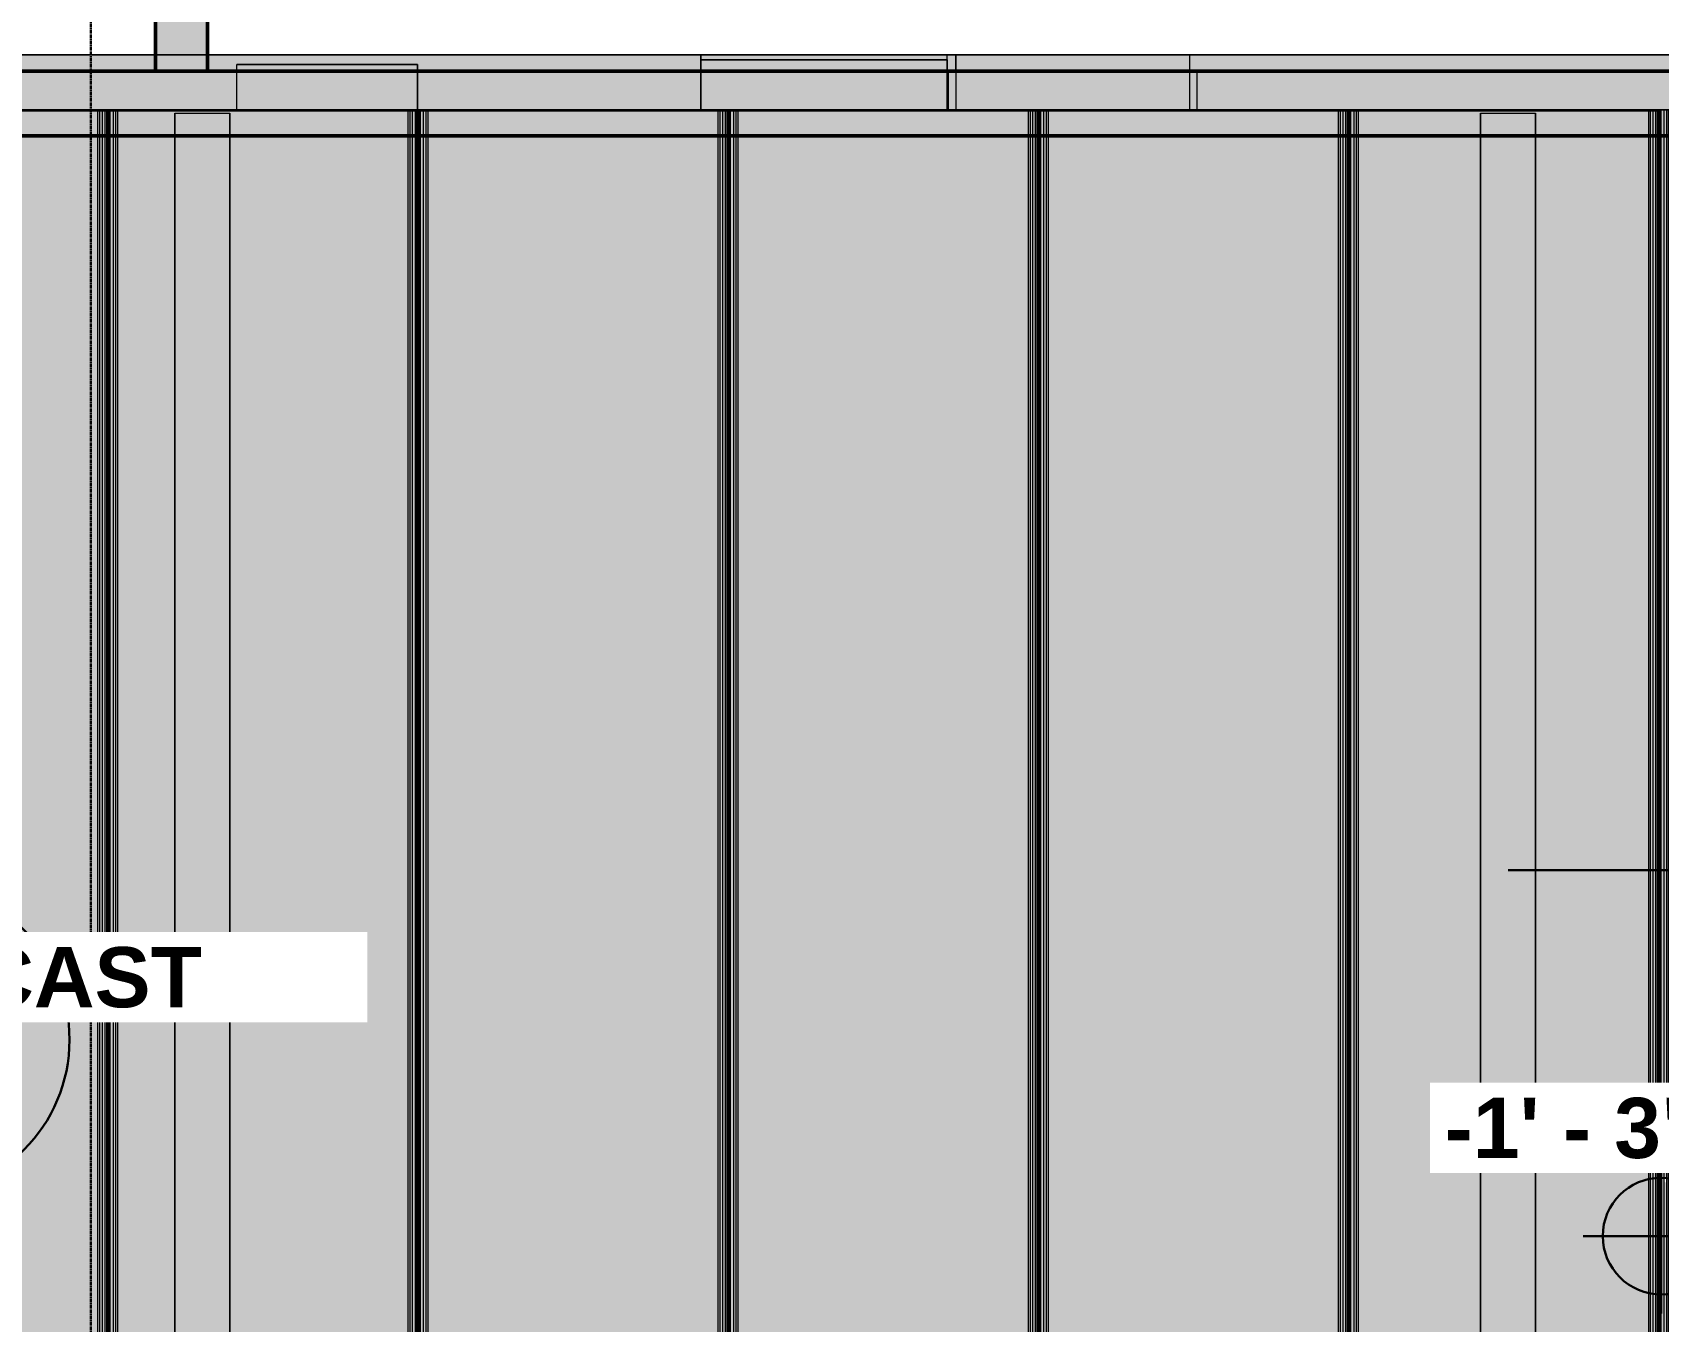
# Model space of a CAD drawing. Header units: inches. Extents: x -4126 to 593, y 9773 to 12297.
# Drawn here: x -3163.3 to -2912.3, y 11894.1 to 12093.1 of the extents above; entities that cross this region are included whole.
import ezdxf

# ---------------------------------------------------------------- set-up
doc = ezdxf.new("R2010")
doc.units = ezdxf.units.IN
doc.header["$MEASUREMENT"] = 0
doc.linetypes.add('Grid Line 1_2_', pattern=[0.875, 0.5, -0.125, 0.125, -0.125])
for name, color, linetype, lineweight in [('A-WALL', 113, 'Continuous', 13), ('A-WALL-IDEN', 211, 'Continuous', 30), ('G-ANNO-DIMS', 111, 'Continuous', 9), ('G-ANNO-SYMB', 111, 'Continuous', 30), ('I-WALL', 2, 'Continuous', 13), ('S-BEAM', 12, 'Continuous', 9), ('S-FNDN', 32, 'Continuous', 13), ('S-GRID', 1, 'Continuous', 9)]:
    doc.layers.add(name, color=color, linetype=linetype, lineweight=lineweight)
doc.styles.add('Arial_B', font='arialbd.ttf', dxfattribs={"height": 9.285714})

# ---------------------------------------------------------------- blocks, each defined once
blk = doc.blocks.new('CTR - 1st Phase - Shell_rvt-1-FRAMING PLAN - 1ST FLOOR')
at = {"layer": 'A-WALL', "lineweight": 5, "transparency": 33554585}
h = blk.add_hatch(color=13, dxfattribs=at)
h.paths.add_polyline_path([(-2718.32, 12087.19), (-2716.32, 12087.19), (-2716.32, 12089.69), (-2753.31, 12089.69), (-2753.31, 12087.19), (-2746.2, 12087.19), (-2746.2, 12088.19), (-2718.32, 12088.19), (-2718.32, 12087.2)], flags=0)
h.paths.add_polyline_path([(-3819.32, 12087.19), (-3712.62, 12087.19), (-3712.62, 12089.69), (-3823.2, 12089.69), (-3823.2, 12087.19)], flags=0)
h.paths.add_polyline_path([(-3674.6, 12087.19), (-3673.59, 12087.19), (-3673.59, 12089.69), (-3674.6, 12089.69), (-3674.6, 12087.75)], flags=0)
h.paths.add_polyline_path([(-3637.46, 12087.19), (-3631.32, 12087.19), (-3631.32, 12089.69), (-3637.46, 12089.69), (-3637.46, 12087.27)], flags=0)
h.paths.add_polyline_path([(-3136.32, 12087.19), (-3131.77, 12087.19), (-3131.77, 12088.19), (-3103.89, 12088.19), (-3103.89, 12087.19), (-3060.14, 12087.19), (-3060.14, 12089.69), (-3136.32, 12089.69), (-3136.32, 12089.64)], flags=0)
h.paths.add_polyline_path([(-2791.34, 12087.19), (-2791.34, 12089.69), (-2791.52, 12089.69), (-2791.52, 12087.19)], flags=0)
h.paths.add_polyline_path([(-2829.55, 12087.19), (-2829.55, 12089.69), (-2831.06, 12089.69), (-2831.06, 12087.19)], flags=0)
h.paths.add_polyline_path([(-3022.11, 12087.19), (-3020.79, 12087.19), (-3020.79, 12089.69), (-3022.11, 12089.69), (-3022.11, 12088.98)], flags=0)
h.paths.add_polyline_path([(-2984.66, 12087.19), (-2867.19, 12087.19), (-2867.19, 12089.69), (-2984.66, 12089.69), (-2984.66, 12088.76)], flags=0)
h = blk.add_hatch(color=13, dxfattribs=at)
h.paths.add_polyline_path([(-3290.54, 12087.19), (-3290.54, 12089.69), (-3367.4, 12089.69), (-3367.4, 12087.19), (-3348.8, 12087.19), (-3348.8, 12088.19), (-3320.92, 12088.19), (-3320.92, 12087.19)], flags=0)
h.paths.add_polyline_path([(-2696.32, 12087.19), (-2696.32, 12089.69), (-2716.32, 12089.69), (-2716.32, 12087.19)], flags=0)
h.paths.add_polyline_path([(-3631.32, 12087.19), (-3628.8, 12087.19), (-3628.8, 12088.19), (-3600.92, 12088.19), (-3600.92, 12087.19), (-3559.15, 12087.19), (-3559.15, 12089.69), (-3631.32, 12089.69)], flags=0)
h.paths.add_polyline_path([(-2641.24, 12087.19), (-2641.24, 12089.69), (-2656.32, 12089.69), (-2656.32, 12087.19)], flags=0)
h.paths.add_polyline_path([(-3521.12, 12087.19), (-3405.42, 12087.19), (-3405.42, 12089.69), (-3521.12, 12089.69), (-3521.12, 12089.12)], flags=0)
h.paths.add_polyline_path([(-3144.32, 12087.19), (-3144.32, 12089.69), (-3214.11, 12089.69), (-3214.11, 12087.19)], flags=0)
h.paths.add_polyline_path([(-3252.14, 12087.19), (-3252.14, 12089.69), (-3252.51, 12089.69), (-3252.51, 12087.19)], flags=0)
for points in [[(-3136.32, 12087.19), (-3136.32, 12089.69), (-3144.32, 12089.69), (-3144.32, 12087.19)], [(-3022.11, 12087.19), (-3022.11, 12089.69), (-3060.14, 12089.69), (-3060.14, 12087.19)], [(-2991.44, 12087.19), (-2984.66, 12087.19), (-2984.66, 12089.69), (-3020.79, 12089.69), (-3020.79, 12087.19)], [(-3103.89, 12087.19), (-3103.89, 12088.19), (-3131.77, 12088.19), (-3131.77, 12087.19), (-3126.51, 12087.19)], [(-3105.08, 12081.06), (-3105.08, 12081.19), (-3104.69, 12081.19), (-3104.69, 12081.06), (-3104.26, 12081.06), (-3104.26, 12081.19), (-3103.89, 12081.19), (-3103.89, 12087.19), (-3131.77, 12087.19), (-3131.77, 12081.06), (-3126.51, 12081.06)], [(-3055.12, 12081.06), (-3055.12, 12081.19), (-3054.72, 12081.19), (-3054.72, 12081.06), (-3022.11, 12081.06), (-3022.11, 12087.19), (-3060.14, 12087.19), (-3060.14, 12081.06), (-3057.2, 12081.06), (-3057.2, 12081.19), (-3056.81, 12081.19), (-3056.81, 12081.06), (-3056.38, 12081.06), (-3056.38, 12081.19), (-3055.54, 12081.19), (-3055.54, 12081.06)], [(-2984.66, 12081.06), (-2984.66, 12087.19), (-3020.79, 12087.19), (-3020.79, 12081.06), (-3009.32, 12081.06), (-3009.32, 12081.19), (-3008.93, 12081.19), (-3008.93, 12081.06), (-3008.5, 12081.06), (-3008.5, 12081.19), (-3007.66, 12081.19), (-3007.66, 12081.06), (-3007.23, 12081.06), (-3007.23, 12081.19), (-3006.84, 12081.19), (-3006.84, 12081.06), (-2991.44, 12081.06)]]:
    blk.add_hatch(color=13, dxfattribs=at).paths.add_polyline_path(points, flags=0)
h = blk.add_hatch(color=13, dxfattribs=at)
h.paths.add_polyline_path([(-2656.32, 12081.06), (-2641.82, 12081.06), (-2641.82, 12081.69), (-2641.24, 12081.69), (-2641.24, 12087.19), (-2656.32, 12087.19), (-2656.32, 12081.19)], flags=0)
h.paths.add_polyline_path([(-2961.04, 12081.06), (-2960.61, 12081.06), (-2960.61, 12081.19), (-2959.78, 12081.19), (-2959.78, 12081.06), (-2959.35, 12081.06), (-2959.35, 12081.19), (-2958.96, 12081.19), (-2958.96, 12081.06), (-2913.56, 12081.06), (-2913.56, 12081.19), (-2913.16, 12081.19), (-2913.16, 12081.06), (-2912.73, 12081.06), (-2912.73, 12081.19), (-2911.9, 12081.19), (-2911.9, 12081.06), (-2911.47, 12081.06), (-2911.47, 12081.19), (-2911.08, 12081.19), (-2911.08, 12081.06), (-2867.19, 12081.06), (-2867.19, 12087.19), (-2984.66, 12087.19), (-2984.66, 12081.06), (-2961.44, 12081.06), (-2961.44, 12081.19), (-2961.04, 12081.19)], flags=0)
h.paths.add_polyline_path([(-3823.2, 12081.06), (-3822.07, 12081.06), (-3822.03, 12081.19), (-3821.66, 12081.19), (-3821.66, 12081.06), (-3821.23, 12081.06), (-3821.23, 12081.19), (-3820.83, 12081.16), (-3820.83, 12081.06), (-3775.43, 12081.06), (-3775.43, 12081.19), (-3775.04, 12081.19), (-3775.04, 12081.06), (-3774.61, 12081.06), (-3774.61, 12081.19), (-3773.77, 12081.19), (-3773.76, 12081.06), (-3773.34, 12081.06), (-3773.34, 12081.19), (-3772.95, 12081.19), (-3772.95, 12081.06), (-3727.55, 12081.06), (-3727.55, 12081.19), (-3727.15, 12081.19), (-3727.15, 12081.06), (-3726.72, 12081.06), (-3726.72, 12081.19), (-3725.89, 12081.19), (-3725.89, 12081.06), (-3725.46, 12081.06), (-3725.46, 12081.19), (-3725.07, 12081.19), (-3725.07, 12081.06), (-3712.62, 12081.06), (-3712.62, 12087.19), (-3823.2, 12087.19)], flags=0)
h.paths.add_polyline_path([(-3630.96, 12081.06), (-3630.96, 12081.19), (-3630.13, 12081.19), (-3630.13, 12081.06), (-3629.7, 12081.06), (-3629.7, 12081.19), (-3629.3, 12081.15), (-3629.3, 12081.06), (-3628.8, 12081.06), (-3628.8, 12087.19), (-3637.46, 12087.19), (-3637.46, 12081.06), (-3631.78, 12081.06), (-3631.78, 12081.19), (-3631.39, 12081.19), (-3631.39, 12081.06)], flags=0)
h.paths.add_polyline_path([(-3294.95, 12081.06), (-3294.52, 12081.06), (-3294.52, 12081.19), (-3294.13, 12081.19), (-3294.13, 12081.06), (-3290.54, 12081.06), (-3290.54, 12087.19), (-3320.92, 12087.19), (-3320.92, 12081.06), (-3296.61, 12081.06), (-3296.61, 12081.19), (-3296.22, 12081.19), (-3296.22, 12081.06), (-3295.79, 12081.06), (-3295.79, 12081.19), (-3294.95, 12081.19)], flags=0)
h.paths.add_polyline_path([(-3674.6, 12081.06), (-3673.59, 12081.06), (-3673.59, 12087.19), (-3674.6, 12087.15), (-3674.6, 12081.19)], flags=0)
h.paths.add_polyline_path([(-3600.92, 12081.06), (-3583.9, 12081.06), (-3583.9, 12081.19), (-3583.51, 12081.19), (-3583.51, 12081.06), (-3583.08, 12081.06), (-3583.08, 12081.19), (-3582.25, 12081.19), (-3582.25, 12081.06), (-3581.82, 12081.06), (-3581.82, 12081.19), (-3581.42, 12081.19), (-3581.42, 12081.06), (-3559.15, 12081.06), (-3559.15, 12087.19), (-3600.92, 12087.19), (-3600.92, 12081.19)], flags=0)
h.paths.add_polyline_path([(-3214.11, 12081.06), (-3200.85, 12081.06), (-3200.85, 12081.19), (-3200.45, 12081.19), (-3200.45, 12081.06), (-3200.02, 12081.06), (-3200.02, 12081.19), (-3199.19, 12081.19), (-3199.19, 12081.06), (-3198.76, 12081.06), (-3198.76, 12081.19), (-3198.37, 12081.19), (-3198.37, 12081.06), (-3152.97, 12081.06), (-3152.97, 12081.19), (-3152.57, 12081.19), (-3152.57, 12081.06), (-3152.14, 12081.06), (-3152.14, 12081.19), (-3151.31, 12081.19), (-3151.31, 12081.06), (-3150.88, 12081.06), (-3150.88, 12081.19), (-3150.49, 12081.19), (-3150.49, 12081.06), (-3131.77, 12081.06), (-3131.77, 12087.19), (-3214.11, 12087.19), (-3214.11, 12081.19)], flags=0)
h.paths.add_polyline_path([(-3252.14, 12081.06), (-3252.14, 12087.19), (-3252.51, 12087.19), (-3252.51, 12081.06)], flags=0)
h.paths.add_polyline_path([(-3096.25, 12081.06), (-3060.14, 12081.06), (-3060.14, 12087.19), (-3103.89, 12087.19), (-3103.88, 12081.19), (-3103.43, 12081.19), (-3103.43, 12081.06), (-3103, 12081.06), (-3103, 12081.19), (-3102.6, 12081.19), (-3102.6, 12081.06)], flags=0)
h.paths.add_polyline_path([(-3521.12, 12081.06), (-3488.14, 12081.06), (-3488.14, 12081.19), (-3487.74, 12081.19), (-3487.74, 12081.06), (-3487.32, 12081.06), (-3487.32, 12081.19), (-3486.48, 12081.19), (-3486.48, 12081.06), (-3486.05, 12081.06), (-3486.05, 12081.19), (-3485.66, 12081.19), (-3485.66, 12081.06), (-3440.26, 12081.06), (-3440.26, 12081.19), (-3439.86, 12081.19), (-3439.86, 12081.06), (-3439.43, 12081.06), (-3439.43, 12081.19), (-3438.6, 12081.19), (-3438.6, 12081.06), (-3438.17, 12081.06), (-3438.17, 12081.19), (-3437.78, 12081.19), (-3437.78, 12081.06), (-3405.42, 12081.06), (-3405.42, 12087.19), (-3521.12, 12087.19), (-3521.12, 12081.19)], flags=0)
h.paths.add_polyline_path([(-3020.79, 12081.06), (-3020.79, 12087.19), (-3022.11, 12087.18), (-3022.11, 12081.06)], flags=0)
h.paths.add_polyline_path([(-3367.4, 12081.06), (-3348.8, 12081.06), (-3348.8, 12087.19), (-3367.4, 12087.19), (-3367.4, 12081.19)], flags=0)
h = blk.add_hatch(color=13, dxfattribs=at)
h.paths.add_polyline_path([(-2960.2, 12081.06), (-2959.78, 12081.06), (-2959.78, 12081.19), (-2960.61, 12081.19), (-2960.61, 12081.06), (-2960.24, 12081.06)], flags=0)
h.paths.add_polyline_path([(-2911.08, 12081.06), (-2911.08, 12081.19), (-2911.47, 12081.19), (-2911.47, 12081.06)], flags=0)
h.paths.add_polyline_path([(-2913.16, 12081.06), (-2913.16, 12081.19), (-2913.56, 12081.19), (-2913.56, 12081.06)], flags=0)
h.paths.add_polyline_path([(-2961.44, 12081.06), (-2961.04, 12081.06), (-2961.04, 12081.19), (-2961.44, 12081.19)], flags=0)
h.paths.add_polyline_path([(-2958.96, 12081.06), (-2958.96, 12081.19), (-2959.35, 12081.19), (-2959.35, 12081.06)], flags=0)
h.paths.add_polyline_path([(-2912.27, 12081.06), (-2911.9, 12081.06), (-2911.9, 12081.19), (-2912.73, 12081.19), (-2912.73, 12081.06), (-2912.32, 12081.06)], flags=0)
h.paths.add_polyline_path([(-3822.07, 12081.06), (-3821.66, 12081.06), (-3821.66, 12081.19), (-3822.07, 12081.19), (-3822.07, 12081.11)], flags=0)
h.paths.add_polyline_path([(-3820.83, 12081.06), (-3820.83, 12081.19), (-3821.23, 12081.19), (-3821.23, 12081.06)], flags=0)
h.paths.add_polyline_path([(-3486.9, 12081.06), (-3486.48, 12081.06), (-3486.48, 12081.19), (-3487.32, 12081.19), (-3487.32, 12081.06), (-3486.94, 12081.06)], flags=0)
h.paths.add_polyline_path([(-3488.14, 12081.06), (-3487.74, 12081.06), (-3487.74, 12081.19), (-3488.14, 12081.19)], flags=0)
h.paths.add_polyline_path([(-3774.19, 12081.06), (-3773.77, 12081.06), (-3773.77, 12081.19), (-3774.61, 12081.19), (-3774.61, 12081.06), (-3774.23, 12081.06)], flags=0)
h.paths.add_polyline_path([(-3581.82, 12081.06), (-3581.42, 12081.06), (-3581.42, 12081.19), (-3581.82, 12081.19)], flags=0)
h.paths.add_polyline_path([(-3583.51, 12081.06), (-3583.51, 12081.19), (-3583.9, 12081.19), (-3583.9, 12081.06)], flags=0)
h.paths.add_polyline_path([(-3438.98, 12081.06), (-3438.6, 12081.06), (-3438.6, 12081.19), (-3439.43, 12081.19), (-3439.43, 12081.06), (-3439.02, 12081.06)], flags=0)
h.paths.add_polyline_path([(-3102.6, 12081.06), (-3102.6, 12081.19), (-3103, 12081.19), (-3103, 12081.06)], flags=0)
h.paths.add_polyline_path([(-3103.43, 12081.06), (-3103.43, 12081.19), (-3103.89, 12081.19), (-3103.88, 12081.06), (-3103.8, 12081.06)], flags=0)
h.paths.add_polyline_path([(-3726.31, 12081.06), (-3725.89, 12081.06), (-3725.89, 12081.19), (-3726.72, 12081.19), (-3726.72, 12081.06), (-3726.35, 12081.06)], flags=0)
h.paths.add_polyline_path([(-3198.37, 12081.06), (-3198.37, 12081.19), (-3198.76, 12081.19), (-3198.76, 12081.06)], flags=0)
h.paths.add_polyline_path([(-3727.55, 12081.06), (-3727.15, 12081.06), (-3727.15, 12081.19), (-3727.55, 12081.19)], flags=0)
h.paths.add_polyline_path([(-3152.57, 12081.06), (-3152.57, 12081.19), (-3152.97, 12081.19), (-3152.97, 12081.06)], flags=0)
h.paths.add_polyline_path([(-3773.34, 12081.06), (-3772.95, 12081.06), (-3772.95, 12081.19), (-3773.34, 12081.19)], flags=0)
h.paths.add_polyline_path([(-3150.49, 12081.06), (-3150.49, 12081.19), (-3150.88, 12081.19), (-3150.88, 12081.06)], flags=0)
h.paths.add_polyline_path([(-3152.14, 12081.06), (-3151.31, 12081.06), (-3151.31, 12081.19), (-3152.14, 12081.19)], flags=0)
h.paths.add_polyline_path([(-3775.43, 12081.06), (-3775.04, 12081.06), (-3775.04, 12081.19), (-3775.43, 12081.19)], flags=0)
h.paths.add_polyline_path([(-3725.46, 12081.06), (-3725.07, 12081.06), (-3725.07, 12081.19), (-3725.46, 12081.19)], flags=0)
h.paths.add_polyline_path([(-3630.54, 12081.06), (-3630.13, 12081.06), (-3630.13, 12081.19), (-3630.96, 12081.19), (-3630.96, 12081.06), (-3630.59, 12081.06)], flags=0)
h.paths.add_polyline_path([(-3200.45, 12081.06), (-3200.45, 12081.19), (-3200.85, 12081.19), (-3200.85, 12081.06)], flags=0)
h.paths.add_polyline_path([(-3199.57, 12081.06), (-3199.19, 12081.06), (-3199.19, 12081.19), (-3200.02, 12081.19), (-3200.02, 12081.06), (-3199.61, 12081.06)], flags=0)
h.paths.add_polyline_path([(-3582.25, 12081.06), (-3582.25, 12081.19), (-3583.08, 12081.19), (-3583.08, 12081.06), (-3582.62, 12081.06)], flags=0)
h.paths.add_polyline_path([(-3294.13, 12081.06), (-3294.13, 12081.19), (-3294.52, 12081.19), (-3294.52, 12081.06)], flags=0)
h.paths.add_polyline_path([(-3631.78, 12081.06), (-3631.39, 12081.06), (-3631.39, 12081.19), (-3631.78, 12081.19), (-3631.78, 12081.12)], flags=0)
h.paths.add_polyline_path([(-3296.22, 12081.06), (-3296.22, 12081.19), (-3296.61, 12081.19), (-3296.61, 12081.06)], flags=0)
h.paths.add_polyline_path([(-3295.33, 12081.06), (-3294.95, 12081.06), (-3294.95, 12081.19), (-3295.79, 12081.19), (-3295.79, 12081.06), (-3295.37, 12081.06)], flags=0)
h.paths.add_polyline_path([(-3440.26, 12081.06), (-3439.86, 12081.06), (-3439.86, 12081.19), (-3440.26, 12081.19)], flags=0)
h.paths.add_polyline_path([(-3629.7, 12081.06), (-3629.3, 12081.06), (-3629.3, 12081.19), (-3629.7, 12081.19), (-3629.7, 12081.14)], flags=0)
h.paths.add_polyline_path([(-3486.05, 12081.06), (-3485.66, 12081.06), (-3485.66, 12081.19), (-3486.05, 12081.19)], flags=0)
h.paths.add_polyline_path([(-3437.78, 12081.06), (-3437.78, 12081.19), (-3438.17, 12081.19), (-3438.17, 12081.06)], flags=0)
h = blk.add_hatch(color=13, dxfattribs=at)
h.paths.add_polyline_path([(-3104.69, 12081.06), (-3104.69, 12081.19), (-3105.08, 12081.19), (-3105.08, 12081.06)], flags=0)
h.paths.add_polyline_path([(-3103.89, 12081.06), (-3103.89, 12081.19), (-3104.26, 12081.19), (-3104.26, 12081.06)], flags=0)
h = blk.add_hatch(color=13, dxfattribs=at)
h.paths.add_polyline_path([(-3056.81, 12081.06), (-3056.81, 12081.19), (-3057.2, 12081.19), (-3057.2, 12081.06)], flags=0)
h.paths.add_polyline_path([(-3054.72, 12081.06), (-3054.72, 12081.19), (-3055.12, 12081.19), (-3055.12, 12081.06)], flags=0)
h.paths.add_polyline_path([(-3055.96, 12081.06), (-3055.54, 12081.06), (-3055.54, 12081.19), (-3056.38, 12081.19), (-3056.38, 12081.06), (-3056, 12081.06)], flags=0)
h = blk.add_hatch(color=13, dxfattribs=at)
h.paths.add_polyline_path([(-3008.04, 12081.06), (-3007.66, 12081.06), (-3007.66, 12081.19), (-3008.5, 12081.19), (-3008.5, 12081.06), (-3008.08, 12081.06)], flags=0)
h.paths.add_polyline_path([(-3006.84, 12081.06), (-3006.84, 12081.19), (-3007.23, 12081.19), (-3007.23, 12081.06)], flags=0)
h.paths.add_polyline_path([(-3008.93, 12081.06), (-3008.93, 12081.19), (-3009.32, 12081.19), (-3009.32, 12081.06)], flags=0)
at = {"layer": 'A-WALL', "color": 253}
for p, q in [((-3144.32, 12089.69), (-3631.32, 12089.69)), ((-3136.32, 12089.69), (-3144.32, 12089.69)), ((-3144.32, 12089.69), (-3144.32, 12087.19)), ((-2716.32, 12089.69), (-3136.32, 12089.69)), ((-3637.46, 12087.19), (-3144.32, 12087.19)), ((-3144.32, 12087.19), (-3631.32, 12087.19)), ((-3136.32, 12087.19), (-3144.32, 12087.19)), ((-3144.32, 12087.19), (-3136.32, 12087.19)), ((-2838.32, 12087.19), (-3136.32, 12087.19)), ((-3136.32, 12087.19), (-3020.79, 12087.19)), ((-3020.79, 12087.19), (-3020.79, 12081.19)), ((-2984.66, 12087.19), (-3020.79, 12087.19)), ((-2984.66, 12087.19), (-2867.19, 12087.19)), ((-2984.66, 12081.19), (-2984.66, 12087.19)), ((-3152.57, 12081.06), (-3152.97, 12081.06)), ((-3151.77, 12081.06), (-3152.14, 12081.06)), ((-3151.31, 12081.06), (-3151.68, 12081.06)), ((-3150.49, 12081.06), (-3150.88, 12081.06)), ((-3104.69, 12081.06), (-3105.08, 12081.06)), ((-3105.08, 12081.06), (-3104.69, 12081.06)), ((-3103.89, 12081.06), (-3104.26, 12081.06)), ((-3104.26, 12081.06), (-3103.89, 12081.06)), ((-3103.89, 12081.19), (-3103.89, 12081.06)), ((-3103.89, 12081.06), (-3103.89, 12081.19)), ((-3103.43, 12081.06), (-3103.8, 12081.06)), ((-3102.6, 12081.06), (-3103, 12081.06)), ((-3057.2, 12081.06), (-3056.81, 12081.06)), ((-3056.81, 12081.06), (-3057.2, 12081.06)), ((-3056.38, 12081.06), (-3056, 12081.06)), ((-3056, 12081.06), (-3056.38, 12081.06)), ((-3055.92, 12081.06), (-3055.54, 12081.06)), ((-3055.54, 12081.06), (-3055.92, 12081.06)), ((-3055.12, 12081.06), (-3054.72, 12081.06)), ((-3054.72, 12081.06), (-3055.12, 12081.06)), ((-3008.93, 12081.06), (-3009.32, 12081.06)), ((-3008.12, 12081.06), (-3008.5, 12081.06)), ((-3007.66, 12081.06), (-3008.04, 12081.06)), ((-3006.84, 12081.06), (-3007.23, 12081.06)), ((-2961.04, 12081.06), (-2961.44, 12081.06)), ((-2960.24, 12081.06), (-2960.61, 12081.06)), ((-2959.78, 12081.06), (-2960.16, 12081.06)), ((-2958.96, 12081.06), (-2959.35, 12081.06)), ((-2913.16, 12081.06), (-2913.56, 12081.06)), ((-2912.36, 12081.06), (-2912.73, 12081.06))]:
    blk.add_line(p, q, dxfattribs=at)
at = {"layer": 'A-WALL', "color": 33}
for p, q in [((-3214.11, 12089.69), (-3144.32, 12089.69)), ((-3144.32, 12089.69), (-3136.32, 12089.69)), ((-3144.32, 12087.19), (-3144.32, 12089.69)), ((-3136.32, 12089.69), (-3060.14, 12089.69)), ((-3022.11, 12089.69), (-3060.14, 12089.69)), ((-3060.14, 12089.69), (-3022.11, 12089.69)), ((-3060.14, 12089.69), (-3060.14, 12087.19)), ((-3060.14, 12088.94), (-3060.14, 12089.69)), ((-3022.11, 12089.69), (-3020.79, 12089.69)), ((-3022.11, 12088.98), (-3022.11, 12089.69)), ((-3022.11, 12087.19), (-3022.11, 12089.69)), ((-3020.79, 12089.69), (-2984.66, 12089.69)), ((-2984.66, 12089.69), (-3020.79, 12089.69)), ((-3020.79, 12089.69), (-3020.79, 12087.19)), ((-3020.79, 12087.19), (-3020.79, 12089.69)), ((-2984.66, 12089.69), (-2867.19, 12089.69)), ((-2984.66, 12087.19), (-2984.66, 12089.69)), ((-2984.66, 12087.19), (-2984.66, 12089.69)), ((-3103.89, 12088.19), (-3131.77, 12088.19)), ((-3131.77, 12088.19), (-3103.89, 12088.19)), ((-3131.77, 12087.19), (-3131.77, 12088.19)), ((-3131.77, 12087.19), (-3131.77, 12088.19)), ((-3131.77, 12081.19), (-3131.77, 12087.19)), ((-3131.77, 12081.19), (-3131.77, 12087.19)), ((-3103.89, 12088.19), (-3103.89, 12087.19)), ((-3103.89, 12087.19), (-3103.89, 12088.19)), ((-3103.89, 12087.19), (-3103.89, 12081.19)), ((-3103.89, 12081.19), (-3103.89, 12087.19)), ((-3060.14, 12088.94), (-3022.11, 12088.94)), ((-3022.11, 12088.94), (-3060.14, 12088.94)), ((-3060.14, 12087.19), (-3060.14, 12088.94)), ((-3060.14, 12087.19), (-3060.14, 12081.19)), ((-3060.14, 12081.19), (-3060.14, 12087.19)), ((-3022.11, 12088.94), (-3022.11, 12087.19)), ((-3022.11, 12087.18), (-3022.11, 12081.19)), ((-3022.11, 12081.19), (-3022.11, 12087.18)), ((-3020.79, 12087.19), (-3020.79, 12081.19)), ((-2984.66, 12081.19), (-2984.66, 12087.19)), ((-3152.97, 12081.06), (-3198.37, 12081.06)), ((-3152.14, 12081.06), (-3152.57, 12081.06)), ((-3150.88, 12081.06), (-3151.31, 12081.06)), ((-3131.77, 12081.06), (-3150.49, 12081.06)), ((-3131.77, 12081.06), (-3131.77, 12081.19)), ((-3131.77, 12081.06), (-3131.77, 12081.19)), ((-3105.08, 12081.06), (-3131.77, 12081.06)), ((-3131.77, 12081.06), (-3105.08, 12081.06)), ((-3104.69, 12081.06), (-3105.08, 12081.06)), ((-3104.26, 12081.06), (-3104.69, 12081.06)), ((-3104.69, 12081.06), (-3104.26, 12081.06)), ((-3103.89, 12081.06), (-3104.26, 12081.06)), ((-3103, 12081.06), (-3103.43, 12081.06)), ((-3060.14, 12081.06), (-3102.6, 12081.06)), ((-3060.14, 12081.19), (-3060.14, 12081.06)), ((-3060.14, 12081.06), (-3060.14, 12081.19)), ((-3060.14, 12081.06), (-3057.2, 12081.06)), ((-3057.2, 12081.06), (-3060.14, 12081.06)), ((-3056.81, 12081.06), (-3057.2, 12081.06)), ((-3056.81, 12081.06), (-3056.38, 12081.06)), ((-3056.38, 12081.06), (-3056.81, 12081.06)), ((-3056, 12081.06), (-3056.38, 12081.06)), ((-3055.54, 12081.06), (-3055.92, 12081.06)), ((-3055.54, 12081.06), (-3055.12, 12081.06)), ((-3055.12, 12081.06), (-3055.54, 12081.06)), ((-3054.72, 12081.06), (-3055.12, 12081.06)), ((-3054.72, 12081.06), (-3022.11, 12081.06)), ((-3022.11, 12081.06), (-3054.72, 12081.06)), ((-3022.11, 12081.19), (-3022.11, 12081.06)), ((-3022.11, 12081.06), (-3022.11, 12081.19)), ((-3009.32, 12081.06), (-3022.11, 12081.06)), ((-3020.79, 12081.19), (-3020.79, 12081.06)), ((-3008.5, 12081.06), (-3008.93, 12081.06)), ((-3007.23, 12081.06), (-3007.66, 12081.06)), ((-2961.44, 12081.06), (-3006.84, 12081.06)), ((-2984.66, 12081.06), (-2984.66, 12081.19)), ((-2960.61, 12081.06), (-2961.04, 12081.06)), ((-2959.35, 12081.06), (-2959.78, 12081.06)), ((-2913.56, 12081.06), (-2958.96, 12081.06)), ((-2912.73, 12081.06), (-2913.16, 12081.06))]:
    blk.add_line(p, q, dxfattribs=at)
at = {"layer": 'A-WALL', "color": 23}
for p, q in [((-3060.14, 12089.69), (-3022.11, 12089.69)), ((-3020.79, 12089.69), (-2984.66, 12089.69)), ((-3105.08, 12081.06), (-3131.77, 12081.06)), ((-3104.26, 12081.06), (-3104.69, 12081.06)), ((-3057.2, 12081.06), (-3060.14, 12081.06)), ((-3056.38, 12081.06), (-3056.81, 12081.06)), ((-3055.12, 12081.06), (-3055.54, 12081.06)), ((-3022.11, 12081.06), (-3054.72, 12081.06))]:
    blk.add_line(p, q, dxfattribs=at)
at = {"layer": 'A-WALL', "color": 9}
for p, q in [((-3198.37, 12081.06), (-3152.97, 12081.06)), ((-3152.97, 12081.06), (-3152.57, 12081.06)), ((-3152.57, 12081.06), (-3151.77, 12081.06)), ((-3151.68, 12081.06), (-3150.88, 12081.06)), ((-3150.88, 12081.06), (-3150.49, 12081.06)), ((-3150.49, 12081.06), (-3105.08, 12081.06)), ((-3105.08, 12081.06), (-3104.69, 12081.06)), ((-3104.69, 12081.06), (-3103.88, 12081.06)), ((-3103.8, 12081.06), (-3103, 12081.06)), ((-3103, 12081.06), (-3102.6, 12081.06)), ((-3102.6, 12081.06), (-3057.2, 12081.06)), ((-3057.2, 12081.06), (-3056.81, 12081.06)), ((-3056.81, 12081.06), (-3056, 12081.06)), ((-3055.92, 12081.06), (-3055.12, 12081.06)), ((-3055.12, 12081.06), (-3054.72, 12081.06)), ((-3054.72, 12081.06), (-3020.79, 12081.06)), ((-3020.79, 12081.19), (-3020.79, 12081.06)), ((-3020.79, 12081.06), (-3009.32, 12081.06)), ((-3009.32, 12081.06), (-3008.93, 12081.06)), ((-3008.93, 12081.06), (-3008.12, 12081.06)), ((-3008.04, 12081.06), (-3007.23, 12081.06)), ((-3007.23, 12081.06), (-3006.84, 12081.06)), ((-3006.84, 12081.06), (-2984.66, 12081.06)), ((-2984.66, 12081.06), (-2984.66, 12081.19)), ((-2984.66, 12081.06), (-2961.44, 12081.06)), ((-2961.44, 12081.06), (-2961.04, 12081.06)), ((-2961.04, 12081.06), (-2960.24, 12081.06)), ((-2960.16, 12081.06), (-2959.35, 12081.06)), ((-2959.35, 12081.06), (-2958.96, 12081.06)), ((-2958.96, 12081.06), (-2913.56, 12081.06)), ((-2913.56, 12081.06), (-2913.16, 12081.06)), ((-2913.16, 12081.06), (-2912.36, 12081.06))]:
    blk.add_line(p, q, dxfattribs=at)
blk = doc.blocks.new('CTR - 1st Phase - Common Walls_rvt-1-FRAMING PLAN - 1ST FLOOR')
at = {"layer": 'I-WALL', "lineweight": 5, "transparency": 33554585}
for points in [[(-3132.87, 12077.19), (-3132.87, 12080.69), (-3141.37, 12080.69), (-3141.37, 12077.19), (-3133, 12077.19)], [(-2931.27, 12077.19), (-2931.27, 12080.69), (-2939.77, 12080.69), (-2939.77, 12077.19)], [(-3140.91, 11859.19), (-3132.87, 11859.19), (-3132.87, 12077.19), (-3141.37, 12077.19), (-3141.37, 11859.19)]]:
    blk.add_hatch(color=8, dxfattribs=at).paths.add_polyline_path(points, flags=0)
h = blk.add_hatch(color=8, dxfattribs=at)
h.paths.add_polyline_path([(-2931.27, 11725.36), (-2931.27, 11835.19), (-2939.77, 11835.19), (-2939.77, 11725.36)], flags=0)
h.paths.add_polyline_path([(-2931.27, 11859.19), (-2931.27, 12077.19), (-2939.77, 12077.19), (-2939.77, 11859.19)], flags=0)
at = {"layer": 'I-WALL', "color": 253}
for p, q in [((-3141.37, 12077.19), (-3141.37, 12080.69)), ((-3141.37, 12080.69), (-3132.87, 12080.69)), ((-3132.87, 12080.69), (-3132.87, 12077.19)), ((-2939.77, 12077.19), (-2939.77, 12080.69)), ((-2939.77, 12080.69), (-2931.27, 12080.69)), ((-2931.27, 12080.69), (-2931.27, 12077.19)), ((-3141.37, 11859.19), (-3141.37, 12077.19)), ((-3132.87, 12077.19), (-3132.87, 11859.19)), ((-2939.77, 11859.19), (-2939.77, 12077.19)), ((-2931.27, 12077.19), (-2931.27, 11859.19))]:
    blk.add_line(p, q, dxfattribs=at)
at = {"layer": 'I-WALL', "color": 9}
for p, q in [((-3141.37, 12080.69), (-3141.37, 12077.19)), ((-3141.37, 12080.69), (-3132.87, 12080.69)), ((-3132.87, 12077.19), (-3132.87, 12080.69)), ((-2939.77, 12080.69), (-2939.77, 12077.19)), ((-2939.77, 12080.69), (-2931.27, 12080.69)), ((-2931.27, 12077.19), (-2931.27, 12080.69)), ((-3141.37, 12077.19), (-3141.37, 11859.19)), ((-3132.87, 11859.19), (-3132.87, 12077.19)), ((-2939.77, 12077.19), (-2939.77, 11859.19)), ((-2931.27, 11859.19), (-2931.27, 12077.19))]:
    blk.add_line(p, q, dxfattribs=at)
blk = doc.blocks.new('034100 - Precast Structural Concrete - Solid Plank - 12_-V18-FRAMING PLAN - 1ST FLOOR')
at = {"layer": 'S-BEAM', "transparency": 33554483}
for points in [[(4, 23.52), (4, 23.9), (0.12, 23.9), (0.12, 23.52), (0.42, 23.52)], [(4, 23.09), (0.12, 23.09), (0.12, 22.7), (4, 22.7)], [(4, 23.9), (4, 23.94), (0.42, 23.9)]]:
    blk.add_hatch(color=256, dxfattribs=at).paths.add_polyline_path(points, flags=0)
h = blk.add_hatch(color=256, dxfattribs=at)
h.paths.add_polyline_path([(4, -23.09), (0.12, -23.09), (0.12, -23.52), (4, -23.52)], flags=0)
h.paths.add_polyline_path([(4, -22.7), (4, 22.7), (0.12, 22.7), (0.12, -22.7), (0.67, -22.7)], flags=0)
h.paths.add_polyline_path([(4, 23.09), (4, 23.52), (0.12, 23.52), (0.12, 23.09), (0.43, 23.09)], flags=0)
h = blk.add_hatch(color=256, dxfattribs=at)
h.paths.add_polyline_path([(298.2, 23.52), (298.2, 23.9), (246, 23.9), (246, 23.52)], flags=0)
h.paths.add_polyline_path([(222, 23.9), (4, 23.9), (4, 23.52), (222, 23.52)], flags=0)
h = blk.add_hatch(color=256, dxfattribs=at)
h.paths.add_polyline_path([(298.2, 23.52), (246, 23.52), (246, 23.09), (298.2, 23.09)], flags=0)
h.paths.add_polyline_path([(298.2, 22.7), (246, 22.7), (246, 13.22), (242.58, 13.22), (242.58, -22.7), (294, -22.7), (294, 21.34), (298.2, 21.34)], flags=0)
h.paths.add_polyline_path([(294, -23.09), (242.58, -23.09), (242.58, -23.52), (294, -23.52)], flags=0)
h.paths.add_polyline_path([(234.83, -23.52), (234.83, -23.09), (4, -23.09), (4, -23.52), (222.21, -23.52)], flags=0)
h.paths.add_polyline_path([(234.83, 13.22), (222, 13.22), (222, 22.7), (4, 22.7), (4, -22.7), (234.83, -22.7), (234.83, -18.38)], flags=0)
h.paths.add_polyline_path([(222, 23.09), (222, 23.52), (4, 23.52), (4, 23.09), (136.1, 23.09)], flags=0)
h = blk.add_hatch(color=256, dxfattribs=at)
h.paths.add_polyline_path([(298.2, 23.09), (246, 23.09), (246, 22.7), (298.2, 22.7)], flags=0)
h.paths.add_polyline_path([(222, 23.09), (4, 23.09), (4, 22.7), (222, 22.7)], flags=0)
at = {"layer": 'S-BEAM'}
for p, q in [((0, 23.94), (0, 23.9)), ((0, 23.94), (4, 23.94)), ((0, 23.76), (0, 23.9)), ((0, 23.9), (0, 23.52)), ((0, 23.9), (4, 23.9)), ((0, 22.7), (0, 23.76)), ((0, 23.76), (4, 23.76)), ((0, 23.76), (4, 23.76)), ((0, 23.52), (0, -23.52)), ((0, 23.52), (4, 23.52)), ((0, 22.7), (0, 23.09)), ((0, 23.09), (0, 22.7)), ((0, 23.09), (4, 23.09)), ((0, 23.09), (4, 23.09)), ((0, 22.4), (0, 22.7)), ((0, 22.7), (4, 22.7)), ((4, 23.94), (222, 23.94)), ((4, 23.9), (222, 23.9)), ((4, 23.76), (222, 23.76)), ((4, 23.76), (222, 23.76)), ((4, 23.52), (222, 23.52)), ((4, 23.09), (222, 23.09)), ((4, 23.09), (222, 23.09)), ((4, 22.7), (222, 22.7)), ((0, -22.4), (0, 22.4)), ((0, 22.4), (4, 22.4)), ((4, 22.4), (222, 22.4))]:
    blk.add_line(p, q, dxfattribs=at)
blk = doc.blocks.new('034100 - Precast Structural Concrete - Solid Plank - 12_-1871084-FRAMING PLAN - 1ST FLOOR')
at = {"layer": 'S-BEAM', "transparency": 33554483}
for points in [[(4, 23.9), (0.12, 23.89), (0.17, 23.52), (4, 23.52)], [(4, 23.09), (0.12, 23.09), (0.12, 22.7), (4, 22.7)], [(4, 23.9), (4, 23.94), (0.17, 23.9)], [(222, 23.9), (4, 23.9), (4, 23.52), (222, 23.52)], [(222, 23.09), (4, 23.09), (4, 22.7), (222, 22.7)], [(4, -23.09), (4, -22.7), (0.12, -22.7), (0.12, -23.09), (0.5, -23.09)], [(4, -23.9), (4, -23.52), (0.12, -23.52), (0.12, -23.9), (0.42, -23.9)], [(4, -23.94), (4, -23.9), (0.42, -23.94)], [(222, -23.09), (222, -22.7), (4, -22.7), (4, -23.09), (136.1, -23.09)], [(222, -23.52), (4, -23.52), (4, -23.9), (222, -23.9)], [(222, -23.94), (222, -23.9), (136.1, -23.94)]]:
    blk.add_hatch(color=256, dxfattribs=at).paths.add_polyline_path(points, flags=0)
h = blk.add_hatch(color=256, dxfattribs=at)
h.paths.add_polyline_path([(4, 23.09), (4, 23.52), (0.12, 23.52), (0.12, 23.09), (0.17, 23.09)], flags=0)
h.paths.add_polyline_path([(4, 1.27), (4, 22.7), (0.12, 22.7), (0.12, -22.7), (4, -22.7), (4, -13.59), (0.5, -13.59), (0.5, -5.09), (4, -5.09)], flags=0)
h.paths.add_polyline_path([(4, -23.52), (4, -23.09), (0.12, -23.09), (0.12, -23.52), (0.5, -23.52)], flags=0)
h = blk.add_hatch(color=256, dxfattribs=at)
h.paths.add_polyline_path([(222, -23.52), (222, -23.09), (4, -23.09), (4, -23.52), (136.1, -23.52)], flags=0)
h.paths.add_polyline_path([(222, 23.09), (222, 23.52), (4, 23.52), (4, 23.09), (136.1, 23.09)], flags=0)
h.paths.add_polyline_path([(222, 22.7), (4, 22.7), (4, -5.09), (222, -5.09), (222, 1.27)], flags=0)
h.paths.add_polyline_path([(222, -22.7), (222, -13.59), (4, -13.59), (4, -22.7), (136.1, -22.7)], flags=0)
at = {"layer": 'S-BEAM'}
for p, q in [((0, 23.94), (0, 23.9)), ((0, 23.94), (4, 23.94)), ((0, 23.76), (0, 23.9)), ((0, 23.9), (0, 23.52)), ((0, 23.9), (4, 23.9)), ((0, 22.7), (0, 23.76)), ((0, 23.76), (4, 23.76)), ((0, 23.76), (4, 23.76)), ((0, 23.52), (0, -23.52)), ((0, 23.52), (4, 23.52)), ((0, 22.7), (0, 23.09)), ((0, 23.09), (0, 22.7)), ((0, 23.09), (4, 23.09)), ((0, 23.09), (4, 23.09)), ((0, 22.4), (0, 22.7)), ((0, 22.7), (4, 22.7)), ((4, 23.94), (222, 23.94)), ((4, 23.9), (222, 23.9)), ((4, 23.76), (222, 23.76)), ((4, 23.76), (222, 23.76)), ((4, 23.52), (222, 23.52)), ((4, 23.09), (222, 23.09)), ((4, 23.09), (222, 23.09)), ((4, 22.7), (222, 22.7)), ((0, -22.4), (0, 22.4)), ((0, 22.4), (4, 22.4)), ((4, 22.4), (222, 22.4)), ((0, -22.7), (0, -22.4)), ((0, -22.4), (4, -22.4)), ((4, -22.4), (222, -22.4)), ((0, -23.76), (0, -22.7)), ((0, -22.7), (0, -23.09)), ((0, -23.09), (0, -22.7)), ((0, -22.7), (4, -22.7)), ((0, -23.09), (4, -23.09)), ((0, -23.09), (4, -23.09)), ((0, -23.52), (0, -23.9)), ((4, -23.52), (0, -23.52)), ((0, -23.9), (0, -23.76)), ((4, -23.76), (0, -23.76)), ((0, -23.76), (4, -23.76)), ((0, -23.9), (0, -23.94)), ((0, -23.9), (4, -23.9)), ((0, -23.94), (4, -23.94)), ((4, -22.7), (222, -22.7)), ((4, -23.09), (222, -23.09)), ((4, -23.09), (222, -23.09)), ((222, -23.52), (4, -23.52)), ((222, -23.76), (4, -23.76)), ((4, -23.76), (222, -23.76)), ((4, -23.9), (222, -23.9)), ((4, -23.94), (222, -23.94))]:
    blk.add_line(p, q, dxfattribs=at)
blk = doc.blocks.new('034100 - Precast Structural Concrete - Solid Plank - 12_-V19-FRAMING PLAN - 1ST FLOOR')
at = {"layer": 'S-BEAM', "transparency": 33554483}
for points in [[(4, 23.52), (4, 23.9), (0.12, 23.9), (0.12, 23.52)], [(4, 23.09), (0.12, 23.09), (0.12, 22.7), (4, 22.7)], [(222, 23.52), (222, 23.9), (4, 23.9), (4, 23.52), (136.1, 23.52)], [(222, 23.09), (4, 23.09), (4, 22.7), (222, 22.7)], [(222, 23.9), (222, 23.94), (136.1, 23.9)], [(4, -22.7), (0.12, -22.7), (0.16, -23.09), (4, -23.09)], [(4, -23.52), (0.12, -23.52), (0.17, -23.9), (4, -23.9)], [(4, -23.94), (4, -23.9), (0.17, -23.94)], [(222, -22.7), (4, -22.7), (4, -23.09), (222, -23.09)], [(222, -23.52), (4, -23.52), (4, -23.9), (222, -23.9)]]:
    blk.add_hatch(color=256, dxfattribs=at).paths.add_polyline_path(points, flags=0)
h = blk.add_hatch(color=256, dxfattribs=at)
h.paths.add_polyline_path([(4, 23.52), (0.12, 23.52), (0.12, 23.09), (4, 23.09)], flags=0)
h.paths.add_polyline_path([(4, -23.09), (0.12, -23.09), (0.16, -23.52), (4, -23.52)], flags=0)
h.paths.add_polyline_path([(4, -22.7), (4, 22.7), (0.12, 22.7), (0.16, -22.7)], flags=0)
h = blk.add_hatch(color=256, dxfattribs=at)
h.paths.add_polyline_path([(222, -23.52), (222, -23.09), (4, -23.09), (4, -23.52), (136.1, -23.52)], flags=0)
h.paths.add_polyline_path([(222, 23.09), (222, 23.52), (4, 23.52), (4, 23.09), (136.1, 23.09)], flags=0)
h.paths.add_polyline_path([(222, 22.7), (4, 22.7), (4, -22.7), (222, -22.7)], flags=0)
at = {"layer": 'S-BEAM'}
for p, q in [((0, 23.94), (0, 23.9)), ((0, 23.94), (4, 23.94)), ((0, 23.76), (0, 23.9)), ((0, 23.9), (0, 23.52)), ((0, 23.9), (4, 23.9)), ((0, 22.7), (0, 23.76)), ((0, 23.76), (4, 23.76)), ((0, 23.76), (4, 23.76)), ((0, 23.52), (0, -23.52)), ((0, 23.52), (4, 23.52)), ((0, 22.7), (0, 23.09)), ((0, 23.09), (0, 22.7)), ((0, 23.09), (4, 23.09)), ((0, 23.09), (4, 23.09)), ((0, 22.4), (0, 22.7)), ((0, 22.7), (4, 22.7)), ((4, 23.94), (222, 23.94)), ((4, 23.9), (222, 23.9)), ((4, 23.76), (222, 23.76)), ((4, 23.76), (222, 23.76)), ((4, 23.52), (222, 23.52)), ((4, 23.09), (222, 23.09)), ((4, 23.09), (222, 23.09)), ((4, 22.7), (222, 22.7)), ((0, -22.4), (0, 22.4)), ((0, 22.4), (4, 22.4)), ((4, 22.4), (222, 22.4)), ((0, -22.7), (0, -22.4)), ((0, -22.4), (4, -22.4)), ((4, -22.4), (222, -22.4)), ((0, -23.76), (0, -22.7)), ((0, -22.7), (0, -23.09)), ((0, -23.09), (0, -22.7)), ((0, -22.7), (4, -22.7)), ((0, -23.09), (4, -23.09)), ((0, -23.09), (4, -23.09)), ((0, -23.52), (0, -23.9)), ((4, -23.52), (0, -23.52)), ((0, -23.9), (0, -23.76)), ((4, -23.76), (0, -23.76)), ((0, -23.76), (4, -23.76)), ((0, -23.9), (0, -23.94)), ((0, -23.9), (4, -23.9)), ((0, -23.94), (4, -23.94)), ((4, -22.7), (222, -22.7)), ((4, -23.09), (222, -23.09)), ((4, -23.09), (222, -23.09)), ((222, -23.52), (4, -23.52)), ((222, -23.76), (4, -23.76)), ((4, -23.76), (222, -23.76)), ((4, -23.9), (222, -23.9)), ((4, -23.94), (222, -23.94))]:
    blk.add_line(p, q, dxfattribs=at)
blk = doc.blocks.new('034100 - Precast Structural Concrete - Solid Plank - 12_-V20-FRAMING PLAN - 1ST FLOOR')
at = {"layer": 'S-BEAM', "transparency": 33554483}
h = blk.add_hatch(color=256, dxfattribs=at)
h.paths.add_polyline_path([(4, 22.7), (0.12, 22.7), (0.12, -22.7), (4, -22.7), (4, 11.23)], flags=0)
h.paths.add_polyline_path([(4, 23.09), (4, 23.52), (0.12, 23.52), (0.12, 23.09)], flags=0)
h.paths.add_polyline_path([(4, -23.09), (0.12, -23.09), (0.12, -23.52), (4, -23.52)], flags=0)
for points in [[(4, 23.52), (4, 23.9), (0.12, 23.9), (0.12, 23.52)], [(4, 23.09), (0.12, 23.09), (0.12, 22.7), (4, 22.7)], [(222, 23.52), (222, 23.9), (4, 23.9), (4, 23.52), (136.1, 23.52)], [(222, 23.09), (4, 23.09), (4, 22.7), (222, 22.7)], [(222, 23.9), (222, 23.94), (136.1, 23.9)], [(4, -22.7), (0.12, -22.7), (0.12, -23.09), (4, -23.09)], [(4, -23.9), (4, -23.52), (0.12, -23.52), (0.12, -23.9)], [(222, -22.7), (4, -22.7), (4, -23.09), (222, -23.09)], [(222, -23.52), (4, -23.52), (4, -23.9), (222, -23.9)], [(222, -23.94), (222, -23.9), (136.1, -23.94)]]:
    blk.add_hatch(color=256, dxfattribs=at).paths.add_polyline_path(points, flags=0)
h = blk.add_hatch(color=256, dxfattribs=at)
h.paths.add_polyline_path([(222, -23.52), (222, -23.09), (4, -23.09), (4, -23.52), (136.1, -23.52)], flags=0)
h.paths.add_polyline_path([(222, 23.09), (222, 23.52), (4, 23.52), (4, 23.09), (136.1, 23.09)], flags=0)
h.paths.add_polyline_path([(222, 22.7), (4, 22.7), (4, -22.7), (222, -22.7)], flags=0)
at = {"layer": 'S-BEAM'}
for p, q in [((0, 23.94), (0, 23.9)), ((0, 23.94), (4, 23.94)), ((0, 23.76), (0, 23.9)), ((0, 23.9), (0, 23.52)), ((0, 23.9), (4, 23.9)), ((0, 22.7), (0, 23.76)), ((0, 23.76), (4, 23.76)), ((0, 23.76), (4, 23.76)), ((0, 23.52), (0, -23.52)), ((0, 23.52), (4, 23.52)), ((0, 22.7), (0, 23.09)), ((0, 23.09), (0, 22.7)), ((0, 23.09), (4, 23.09)), ((0, 23.09), (4, 23.09)), ((0, 22.4), (0, 22.7)), ((0, 22.7), (4, 22.7)), ((4, 23.94), (222, 23.94)), ((4, 23.9), (222, 23.9)), ((4, 23.76), (222, 23.76)), ((4, 23.76), (222, 23.76)), ((4, 23.52), (222, 23.52)), ((4, 23.09), (222, 23.09)), ((4, 23.09), (222, 23.09)), ((4, 22.7), (222, 22.7)), ((0, -22.4), (0, 22.4)), ((0, 22.4), (4, 22.4)), ((4, 22.4), (222, 22.4)), ((0, -22.7), (0, -22.4)), ((0, -22.4), (4, -22.4)), ((4, -22.4), (222, -22.4)), ((0, -23.76), (0, -22.7)), ((0, -22.7), (0, -23.09)), ((0, -23.09), (0, -22.7)), ((0, -22.7), (4, -22.7)), ((0, -23.09), (4, -23.09)), ((0, -23.09), (4, -23.09)), ((0, -23.52), (0, -23.9)), ((4, -23.52), (0, -23.52)), ((0, -23.9), (0, -23.76)), ((4, -23.76), (0, -23.76)), ((0, -23.76), (4, -23.76)), ((0, -23.9), (0, -23.94)), ((0, -23.9), (4, -23.9)), ((0, -23.94), (4, -23.94)), ((4, -22.7), (222, -22.7)), ((4, -23.09), (222, -23.09)), ((4, -23.09), (222, -23.09)), ((222, -23.52), (4, -23.52)), ((222, -23.76), (4, -23.76)), ((4, -23.76), (222, -23.76)), ((4, -23.9), (222, -23.9)), ((4, -23.94), (222, -23.94))]:
    blk.add_line(p, q, dxfattribs=at)
blk = doc.blocks.new('034100 - Precast Structural Concrete - Solid Plank - 12_-V21-FRAMING PLAN - 1ST FLOOR')
at = {"layer": 'S-BEAM', "transparency": 33554483}
for points in [[(4, 23.9), (4, 23.94), (0.13, 23.9)], [(4, 23.52), (4, 23.9), (0.13, 23.9), (0.13, 23.52)], [(4, 22.7), (4, 23.09), (0.13, 23.09), (0.13, 22.7)], [(222, 23.9), (4, 23.9), (4, 23.52), (222, 23.52)], [(222, 23.09), (4, 23.09), (4, 22.7), (222, 22.7)], [(4, -22.7), (0.13, -22.7), (0.13, -23.09), (4, -23.09)], [(4, -23.9), (4, -23.52), (0.13, -23.52), (0.13, -23.9)], [(222, -22.7), (4, -22.7), (4, -23.09), (222, -23.09)], [(222, -23.52), (4, -23.52), (4, -23.9), (222, -23.9)], [(222, -23.94), (222, -23.9), (136.1, -23.94)]]:
    blk.add_hatch(color=256, dxfattribs=at).paths.add_polyline_path(points, flags=0)
h = blk.add_hatch(color=256, dxfattribs=at)
h.paths.add_polyline_path([(4, 23.09), (4, 23.52), (0.13, 23.52), (0.13, 23.09)], flags=0)
h.paths.add_polyline_path([(4, -23.52), (4, -23.09), (0.13, -23.09), (0.13, -23.52)], flags=0)
h.paths.add_polyline_path([(4, 22.7), (0.13, 22.7), (0.13, -22.7), (4, -22.7), (4, -0.52)], flags=0)
h = blk.add_hatch(color=256, dxfattribs=at)
h.paths.add_polyline_path([(222, -7.31), (222, 22.7), (4, 22.7), (4, -22.7), (222, -22.7)], flags=0)
h.paths.add_polyline_path([(222, -23.09), (4, -23.09), (4, -23.52), (222, -23.52)], flags=0)
h.paths.add_polyline_path([(222, 23.09), (222, 23.52), (4, 23.52), (4, 23.09), (136.1, 23.09)], flags=0)
at = {"layer": 'S-BEAM'}
for p, q in [((0, 23.94), (0, 23.9)), ((0, 23.94), (4, 23.94)), ((0, 23.76), (0, 23.9)), ((0, 23.9), (0, 23.52)), ((0, 23.9), (4, 23.9)), ((0, 22.7), (0, 23.76)), ((0, 23.76), (4, 23.76)), ((0, 23.76), (4, 23.76)), ((0, 23.52), (0, -23.52)), ((0, 23.52), (4, 23.52)), ((0, 22.7), (0, 23.09)), ((0, 23.09), (0, 22.7)), ((0, 23.09), (4, 23.09)), ((0, 23.09), (4, 23.09)), ((0, 22.4), (0, 22.7)), ((0, 22.7), (4, 22.7)), ((4, 23.94), (222, 23.94)), ((4, 23.9), (222, 23.9)), ((4, 23.76), (222, 23.76)), ((4, 23.76), (222, 23.76)), ((4, 23.52), (222, 23.52)), ((4, 23.09), (222, 23.09)), ((4, 23.09), (222, 23.09)), ((4, 22.7), (222, 22.7)), ((0, -22.4), (0, 22.4)), ((0, 22.4), (4, 22.4)), ((4, 22.4), (222, 22.4)), ((0, -22.7), (0, -22.4)), ((0, -22.4), (4, -22.4)), ((4, -22.4), (222, -22.4)), ((0, -23.76), (0, -22.7)), ((0, -22.7), (0, -23.09)), ((0, -23.09), (0, -22.7)), ((0, -22.7), (4, -22.7)), ((0, -23.09), (4, -23.09)), ((0, -23.09), (4, -23.09)), ((0, -23.52), (0, -23.9)), ((4, -23.52), (0, -23.52)), ((0, -23.9), (0, -23.76)), ((4, -23.76), (0, -23.76)), ((0, -23.76), (4, -23.76)), ((0, -23.9), (0, -23.94)), ((0, -23.9), (4, -23.9)), ((0, -23.94), (4, -23.94)), ((4, -22.7), (222, -22.7)), ((4, -23.09), (222, -23.09)), ((4, -23.09), (222, -23.09)), ((222, -23.52), (4, -23.52)), ((222, -23.76), (4, -23.76)), ((4, -23.76), (222, -23.76)), ((4, -23.9), (222, -23.9)), ((4, -23.94), (222, -23.94))]:
    blk.add_line(p, q, dxfattribs=at)
blk = doc.blocks.new('Elevation - Filled Arrow-1738296-FRAMING PLAN - 1ST FLOOR')
at = {"layer": 'G-ANNO-SYMB'}
for start, end in [(360, 180), (180, 360)]:
    blk.add_arc((0, 0), 0.25, start, end, dxfattribs=at)
blk = doc.blocks.new('Spot Elevations - Spot Elevation - Target Filled-1738873-FRAMING PLAN - 1ST FLOOR')
at = {"layer": 'G-ANNO-DIMS'}
h = blk.add_hatch(color=256, dxfattribs=at)
edge = h.paths.add_edge_path(flags=0)
edge.add_line((0, 0), (-0.0938, 0))
edge.add_arc((0, 0), 0.0938, 90, 180, ccw=False)
edge.add_line((0, 0.0938), (0, 0))
h = blk.add_hatch(color=256, dxfattribs=at)
edge = h.paths.add_edge_path(flags=0)
edge.add_line((0, 0), (0.0938, 0))
edge.add_arc((0, 0), 0.0937, 270, 360, ccw=False)
edge.add_line((0, -0.0938), (0, 0))
at = {"layer": 'G-ANNO-DIMS', "lineweight": 30}
for p, q in [((0, 0.1244), (0, -0.125)), ((0, 0), (0, 0.0938)), ((0.125, 0), (-0.125, 0)), ((-0.0938, 0), (0, 0)), ((0, 0), (0, -0.0938)), ((0.0938, 0), (0, 0))]:
    blk.add_line(p, q, dxfattribs=at)
blk.add_circle((0, 0), 0.0938, dxfattribs=at)
for radius, start, end in [(0.0938, 90, 180), (0.0937, 270, 360)]:
    blk.add_arc((0, 0), radius, start, end, dxfattribs=at)

msp = doc.modelspace()

# ---------------------------------------------------------------- hatches: boundary and pattern name
at = {"layer": 'A-WALL', "transparency": 33554483}
msp.add_hatch(color=256, dxfattribs=at).paths.add_polyline_path([(-3144.324, 12089.689), (-3136.324, 12089.689), (-3136.324, 12151.189), (-3144.324, 12159.189), (-3144.324, 12117.308)], flags=0)

# ---------------------------------------------------------------- linework, layer by layer
at = {"layer": 'A-WALL', "lineweight": 50}
for p, q in [((-3144.324, 12087.189), (-3144.324, 12159.189)), ((-3136.324, 12151.189), (-3136.324, 12087.189))]:
    msp.add_line(p, q, dxfattribs=at)
at = {"layer": 'A-WALL-IDEN'}
msp.add_line((-2935.524, 11963.811), (-2906.818, 11963.811), dxfattribs=at)
at = {"layer": 'S-FNDN', "lineweight": 50}
for p, q in [((-3829.324, 12087.189), (-1943.324, 12087.189)), ((-1953.324, 12077.189), (-3819.324, 12077.189))]:
    msp.add_line(p, q, dxfattribs=at)
at = {"layer": 'S-FNDN'}
for p, q in [((-3021.924, 12081.189), (-3021.924, 12087.189)), ((-2983.524, 12081.189), (-2983.524, 12087.189)), ((-3823.324, 12081.189), (-2186.324, 12081.189))]:
    msp.add_line(p, q, dxfattribs=at)
at = {"layer": 'S-GRID', "linetype": 'Grid Line 1_2_', "lineweight": 30}
for p, q in [((-3154.324, 9772.61), (-3154.324, 12247.501)), ((-1814.206, 12087.189), (-4076.95, 12087.189))]:
    msp.add_line(p, q, dxfattribs=at)

# ---------------------------------------------------------------- block references
at = {"lineweight": 5}
for name in ['CTR - 1st Phase - Shell_rvt-1-FRAMING PLAN - 1ST FLOOR', 'CTR - 1st Phase - Common Walls_rvt-1-FRAMING PLAN - 1ST FLOOR']:
    msp.add_blockref(name, (0, 0), dxfattribs=at)
at = {"layer": 'G-ANNO-DIMS', "lineweight": 30, "extrusion": (0, 0, -1), "xscale": 95.99999999999994, "yscale": 95.99999999999994, "zscale": 95.99999999999994, "rotation": 180}
msp.add_blockref('Spot Elevations - Spot Elevation - Target Filled-1738873-FRAMING PLAN - 1ST FLOOR', (2911.899, 11907.311), dxfattribs=at)
at = {"layer": 'G-ANNO-SYMB', "xscale": 95.99999999999994, "yscale": 95.99999999999994, "zscale": 95.99999999999994}
msp.add_blockref('Elevation - Filled Arrow-1738296-FRAMING PLAN - 1ST FLOOR', (-3181.602, 11937.617), dxfattribs=at)
at = {"layer": 'S-BEAM', "rotation": 270.0000000000003}
for name, p in [('034100 - Precast Structural Concrete - Solid Plank - 12_-V18-FRAMING PLAN - 1ST FLOOR', (-3175.666, 12081.189)), ('034100 - Precast Structural Concrete - Solid Plank - 12_-1871084-FRAMING PLAN - 1ST FLOOR', (-3127.784, 12081.189)), ('034100 - Precast Structural Concrete - Solid Plank - 12_-V19-FRAMING PLAN - 1ST FLOOR', (-3079.902, 12081.189)), ('034100 - Precast Structural Concrete - Solid Plank - 12_-V20-FRAMING PLAN - 1ST FLOOR', (-3032.021, 12081.189)), ('034100 - Precast Structural Concrete - Solid Plank - 12_-V21-FRAMING PLAN - 1ST FLOOR', (-2984.139, 12081.189)), ('034100 - Precast Structural Concrete - Solid Plank - 12_-V21-FRAMING PLAN - 1ST FLOOR', (-2936.257, 12081.189)), ('034100 - Precast Structural Concrete - Solid Plank - 12_-V20-FRAMING PLAN - 1ST FLOOR', (-2888.375, 12081.189))]:
    msp.add_blockref(name, p, dxfattribs=at)

# ---------------------------------------------------------------- next in the draw order: texts
at = {"layer": 'G-ANNO-DIMS', "char_height": 9.28571, "width": 166.49182, "attachment_point": 1, "line_spacing_factor": 0.941778, "style": 'Arial_B', "bg_fill": 3, "box_fill_scale": 1.25, "bg_fill_color": 256, "bg_fill_true_color": 13158600, "bg_fill_transparency": 0}
for insert in [(-3280.444, 11951.92), (-2945.271, 11928.657)]:
    msp.add_mtext('-1\' - 3" - B.O. PRECAST', dxfattribs=dict(at, insert=insert))

doc.saveas('drawing.dxf')
